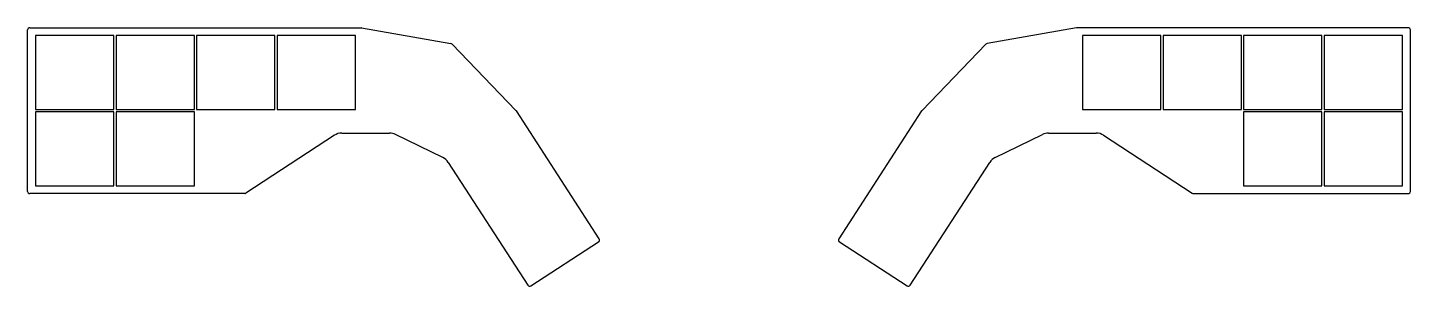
# Model space of a CAD drawing. Header units: millimetres. Extents: x 90 to 398, y -131 to -73.
import ezdxf

# ---------------------------------------------------------------- set-up
doc = ezdxf.new("R2010")
doc.units = ezdxf.units.MM

msp = doc.modelspace()

# ---------------------------------------------------------------- linework, layer by layer
for p, q in [((89.5, -109.5), (89.5, -73.5)), ((90, -73), (164, -73)), ((164.09, -73.01), (184.09, -76.51)), ((323.91, -73.01), (303.91, -76.51)), ((398, -73), (324, -73)), ((398.5, -109.5), (398.5, -73.5)), ((108.75, -74.75), (91.25, -74.75)), ((91.25, -74.75), (91.25, -91.25)), ((108.75, -91.25), (108.75, -74.75)), ((126.75, -74.75), (109.25, -74.75)), ((109.25, -74.75), (109.25, -91.25)), ((126.75, -91.25), (126.75, -74.75)), ((144.75, -74.75), (127.25, -74.75)), ((127.25, -74.75), (127.25, -91.25)), ((144.75, -91.25), (144.75, -74.75)), ((162.75, -74.75), (145.25, -74.75)), ((145.25, -74.75), (145.25, -91.25)), ((162.75, -91.25), (162.75, -74.75)), ((184.36, -76.65), (198.59, -91.44)), ((303.64, -76.65), (289.41, -91.44)), ((342.75, -74.75), (325.25, -74.75)), ((325.25, -74.75), (325.25, -91.25)), ((342.75, -91.25), (342.75, -74.75)), ((360.75, -74.75), (343.25, -74.75)), ((343.25, -74.75), (343.25, -91.25)), ((360.75, -91.25), (360.75, -74.75)), ((378.75, -74.75), (361.25, -74.75)), ((361.25, -74.75), (361.25, -91.25)), ((378.75, -91.25), (378.75, -74.75)), ((396.75, -74.75), (379.25, -74.75)), ((379.25, -74.75), (379.25, -91.25)), ((396.75, -91.25), (396.75, -74.75)), ((91.25, -91.25), (108.75, -91.25)), ((108.75, -91.75), (91.25, -91.75)), ((91.25, -91.75), (91.25, -108.25)), ((108.75, -108.25), (108.75, -91.75)), ((109.25, -91.25), (126.75, -91.25)), ((126.75, -91.75), (109.25, -91.75)), ((109.25, -91.75), (109.25, -108.25)), ((126.75, -108.25), (126.75, -91.75)), ((127.25, -91.25), (144.75, -91.25)), ((145.25, -91.25), (162.75, -91.25)), ((217.23, -120.08), (198.71, -91.57)), ((289.29, -91.57), (270.77, -120.08)), ((325.25, -91.25), (342.75, -91.25)), ((343.25, -91.25), (360.75, -91.25)), ((361.25, -91.25), (378.75, -91.25)), ((378.75, -91.75), (361.25, -91.75)), ((361.25, -91.75), (361.25, -108.25)), ((378.75, -108.25), (378.75, -91.75)), ((379.25, -91.25), (396.75, -91.25)), ((396.75, -91.75), (379.25, -91.75)), ((379.25, -91.75), (379.25, -108.25)), ((396.75, -108.25), (396.75, -91.75)), ((158.05, -96.99), (138.27, -109.92)), ((159.69, -96.5), (170.38, -96.5)), ((182.3, -101.97), (171.69, -96.8)), ((305.7, -101.97), (316.31, -96.8)), ((317.62, -96.5), (328.31, -96.5)), ((329.95, -96.99), (349.73, -109.92)), ((183.5, -103.03), (201.29, -130.43)), ((286.71, -130.43), (304.5, -103.03)), ((138, -110), (90, -110)), ((91.25, -108.25), (108.75, -108.25)), ((109.25, -108.25), (126.75, -108.25)), ((350, -110), (398, -110)), ((361.25, -108.25), (378.75, -108.25)), ((379.25, -108.25), (396.75, -108.25)), ((201.98, -130.58), (217.08, -120.77)), ((270.92, -120.77), (286.02, -130.58))]:
    msp.add_line(p, q)
for centre, radius, start, end in [((90, -73.5), 0.5, 90, 180), ((164, -73.5), 0.5, 440.0738, 90), ((324, -73.5), 0.5, 90, 99.9262), ((398, -73.5), 0.5, 0, 90), ((184, -77), 0.5, 403.8998, 80.0738), ((304, -77), 0.5, 99.9262, 136.1002), ((198.29, -91.84), 0.5, 33, 52.388), ((289.71, -91.84), 0.5, 487.612, 147), ((159.69, -99.5), 3, 90, 123.1785), ((170.38, -99.5), 3, 64.0256, 90), ((317.62, -99.5), 3, 90, 115.9744), ((328.31, -99.5), 3, 56.8215, 90), ((180.98, -104.67), 3, 33, 64.0256), ((307.02, -104.67), 3, 115.9744, 147), ((90, -109.5), 0.5, 180, 270), ((138, -109.5), 0.5, 270, 303.1785), ((350, -109.5), 0.5, 236.8215, 270), ((398, -109.5), 0.5, 270, 0), ((216.81, -120.36), 0.5, 303, 33), ((271.19, -120.36), 0.5, 147, 237), ((201.71, -130.16), 0.5, 213, 303), ((286.29, -130.16), 0.5, 237, 327)]:
    msp.add_arc(centre, radius, start, end)

doc.saveas('drawing.dxf')
